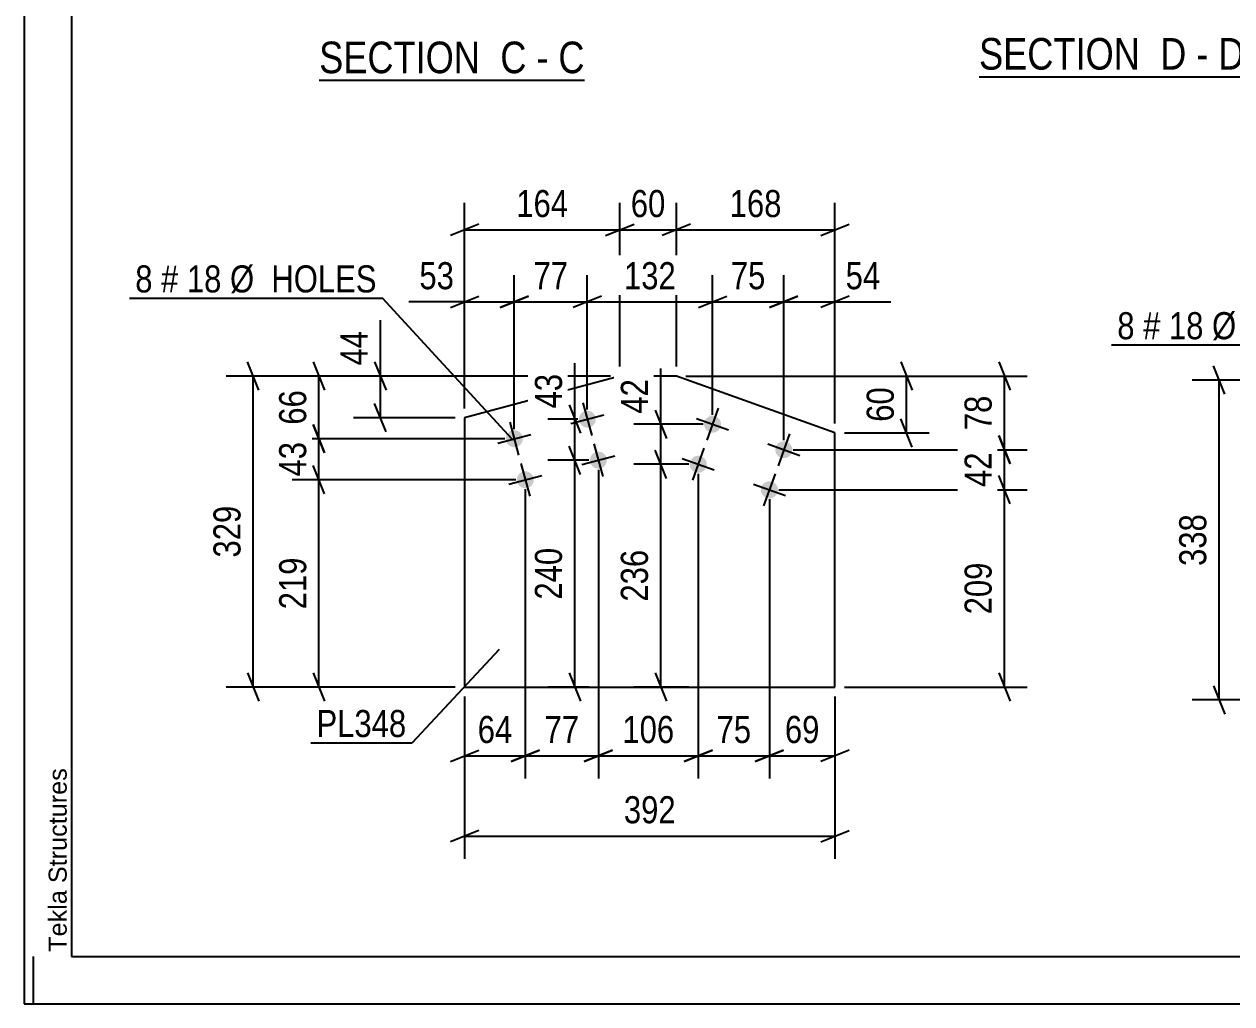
# Model space of a CAD drawing. Header units: millimetres. Extents: x 0 to 841, y 0 to 594.
# Drawn here: x 0 to 127.7, y 0 to 103.6 of the extents above; entities that cross this region are included whole.
import ezdxf

# ---------------------------------------------------------------- set-up
doc = ezdxf.new("R2010")
doc.units = ezdxf.units.MM
doc.styles.add('Arial', font='ARIAL.TTF', dxfattribs={"height": 0.2})
doc.styles.add('Arial Narrow', font='ARIALN.TTF', dxfattribs={"height": 0.2})

# ---------------------------------------------------------------- blocks, each defined once
blk = doc.blocks.new('Unknown-122570622-18 - 2046')
at = {"color": 6, "linetype": 'Continuous'}
blk.add_line((100.99, 98.07), (129.06, 98.07), dxfattribs=at)
at = {"color": 0, "linetype": 'Continuous'}
for points in [[(119.1, 98.82), (119.1, 102.32), (100.99, 102.32), (100.99, 98.82)], [(122.92, 98.82), (122.92, 102.32), (120.15, 102.32), (120.15, 98.82)], [(125.24, 98.82), (125.24, 102.32), (123.97, 102.32), (123.97, 98.82)], [(129.06, 98.82), (129.06, 102.32), (126.29, 102.32), (126.29, 98.82)]]:
    blk.add_wipeout(points, dxfattribs=at)
at = {"color": 7, "linetype": 'Continuous', "style": 'Arial Narrow'}
for s, p in [('SECTION ', (100.99, 98.82)), ('D', (120.15, 98.82)), ('D', (126.29, 98.82)), ('-', (123.97, 98.82))]:
    blk.add_text(s, height=3.34, dxfattribs=at).set_placement(p)
blk = doc.blocks.new('Unknown-122570622-1133')
at = {"color": 5, "linetype": 'Continuous'}
for p, q in [((0, 594), (0, 0)), ((5, 589), (5, 5)), ((1, 0), (1, 5)), ((5, 5), (836, 5)), ((0, 0), (841, 0))]:
    blk.add_line(p, q, dxfattribs=at)
at = {"color": 174, "linetype": 'Continuous', "style": 'Arial'}
blk.add_text('Tekla Structures', height=1.9102, rotation=90, dxfattribs=at).set_placement((4.5, 5.5))
blk = doc.blocks.new('Unknown-122570622-20 - 8297')
at = {"color": 6, "linetype": 'Continuous'}
blk.add_line((31.2, 97.69), (59.27, 97.69), dxfattribs=at)
at = {"color": 0, "linetype": 'Continuous'}
for points in [[(49.31, 98.44), (49.31, 101.94), (31.2, 101.94), (31.2, 98.44)], [(53.13, 98.44), (53.13, 101.94), (50.36, 101.94), (50.36, 98.44)], [(55.45, 98.44), (55.45, 101.94), (54.18, 101.94), (54.18, 98.44)], [(59.27, 98.44), (59.27, 101.94), (56.5, 101.94), (56.5, 98.44)]]:
    blk.add_wipeout(points, dxfattribs=at)
at = {"color": 7, "linetype": 'Continuous', "style": 'Arial Narrow'}
for s, p in [('SECTION ', (31.2, 98.44)), ('C', (50.36, 98.44)), ('C', (56.5, 98.44)), ('-', (54.18, 98.44))]:
    blk.add_text(s, height=3.34, dxfattribs=at).set_placement(p)
blk = doc.blocks.new('Part-122570622-1410 - 1394')
at = {"color": 2, "linetype": 'Continuous'}
for p, q in [((63, 66.4), (46.58, 61.99)), ((68.98, 66.4), (63, 66.4)), ((85.75, 60.39), (68.98, 66.4)), ((46.58, 61.99), (46.58, 33.51)), ((85.75, 33.51), (85.75, 60.39)), ((46.58, 33.51), (85.75, 33.51))]:
    blk.add_line(p, q, dxfattribs=at)
blk = doc.blocks.new('Bolt-122570622-1415 - 1394')
at = {"linetype": 'Continuous'}
for points in [[(73.65, 61.01, -1), (71.96, 61.61, -1)], [(81.19, 58.31, -1), (79.49, 58.92, -1)], [(72.14, 56.77, -1), (70.44, 57.38, -1)], [(79.67, 54.07, -1), (77.97, 54.68, -1)]]:
    blk.add_hatch(color=1, dxfattribs=at).paths.add_polyline_path(points)
at = {"color": 1, "linetype": 'Continuous'}
for p, q in [((73.41, 63), (72.2, 59.62)), ((71.11, 61.92), (74.5, 60.7)), ((80.94, 60.31), (79.73, 56.92)), ((71.9, 58.77), (70.68, 55.38)), ((78.64, 59.22), (82.03, 58.01)), ((69.59, 57.68), (72.98, 56.47)), ((77.13, 54.98), (80.52, 53.77)), ((79.43, 56.07), (78.21, 52.68))]:
    blk.add_line(p, q, dxfattribs=at)
blk = doc.blocks.new('Bolt-122570622-1420 - 1394')
at = {"linetype": 'Continuous'}
for points in [[(60.43, 62.08, -1), (58.7, 61.62, -1)], [(52.71, 60.01, -1), (50.97, 59.54, -1)], [(61.6, 57.74, -1), (59.86, 57.27, -1)], [(53.87, 55.66, -1), (52.14, 55.2, -1)]]:
    blk.add_hatch(color=1, dxfattribs=at).paths.add_polyline_path(points)
at = {"color": 1, "linetype": 'Continuous'}
for p, q in [((59.1, 63.59), (60.03, 60.11)), ((51.37, 61.52), (52.3, 58.04)), ((57.83, 61.38), (61.3, 62.32)), ((50.1, 59.31), (53.58, 60.24)), ((60.26, 59.24), (61.2, 55.77)), ((58.99, 57.04), (62.47, 57.97)), ((52.54, 57.17), (53.47, 53.69)), ((51.27, 54.96), (54.74, 55.9))]:
    blk.add_line(p, q, dxfattribs=at)
blk = doc.blocks.new('StraightDimension-122570622-1950 - 1704')
at = {"color": 7, "linetype": 'Continuous'}
for p, q in [((126.97, 64.48), (125.77, 67.48)), ((163.88, 65.98), (123.52, 65.98)), ((126.37, 32.14), (126.37, 65.98)), ((125.77, 33.64), (126.97, 30.64)), ((147.11, 32.14), (123.52, 32.14))]:
    blk.add_line(p, q, dxfattribs=at)
at = {"color": 0}
blk.add_wipeout([(125.62, 52.4), (121.42, 52.4), (121.42, 45.72), (125.62, 45.72)], dxfattribs=at)
at = {"color": 3, "style": 'Arial Narrow'}
blk.add_text('338', height=2.863, rotation=90.0002, dxfattribs=at).set_placement((125.02, 46.32))
blk = doc.blocks.new('StraightDimension-122570622-1422 - 1394')
at = {"color": 7, "linetype": 'Continuous'}
for p, q in [((46.58, 62.99), (46.58, 84.72)), ((63, 67.4), (63, 84.72)), ((48.08, 82.47), (45.08, 81.27)), ((46.58, 81.87), (63, 81.87)), ((61.5, 81.27), (64.5, 82.47))]:
    blk.add_line(p, q, dxfattribs=at)
at = {"color": 0}
blk.add_wipeout([(58.14, 82.62), (58.14, 86.82), (51.45, 86.82), (51.45, 82.62)], dxfattribs=at)
at = {"color": 3, "style": 'Arial Narrow'}
blk.add_text('164', height=2.863, dxfattribs=at).set_placement((52.05, 83.22))
blk = doc.blocks.new('StraightDimension-122570622-1498 - 1394')
at = {"color": 7, "linetype": 'Continuous'}
for p, q in [((46.58, 62.99), (46.58, 77.09)), ((51.84, 60.78), (51.84, 77.09)), ((46.58, 74.24), (40.68, 74.24)), ((46.58, 74.24), (40.68, 74.24)), ((45.08, 73.64), (48.08, 74.84)), ((46.58, 74.24), (51.84, 74.24)), ((53.34, 74.84), (50.34, 73.64))]:
    blk.add_line(p, q, dxfattribs=at)
at = {"color": 0}
blk.add_wipeout([(46.06, 74.99), (46.06, 79.19), (41.2, 79.19), (41.2, 74.99)], dxfattribs=at)
at = {"color": 3, "style": 'Arial Narrow'}
blk.add_text('53', height=2.863, dxfattribs=at).set_placement((41.8, 75.59))
blk = doc.blocks.new('StraightDimension-122570622-1434 - 1394')
at = {"color": 7, "linetype": 'Continuous'}
for p, q in [((63, 67.4), (63, 84.72)), ((68.98, 67.4), (68.98, 84.72)), ((61.5, 81.27), (64.5, 82.47)), ((63, 81.87), (68.98, 81.87)), ((70.48, 82.47), (67.48, 81.27))]:
    blk.add_line(p, q, dxfattribs=at)
at = {"color": 0}
blk.add_wipeout([(68.42, 82.62), (68.42, 86.82), (63.56, 86.82), (63.56, 82.62)], dxfattribs=at)
at = {"color": 3, "style": 'Arial Narrow'}
blk.add_text('60', height=2.863, dxfattribs=at).set_placement((64.16, 83.22))
blk = doc.blocks.new('StraightDimension-122570622-1543 - 1394')
at = {"color": 7, "linetype": 'Continuous'}
for p, q in [((103.07, 67.9), (104.27, 64.9)), ((69.98, 66.4), (106.07, 66.4)), ((103.67, 58.61), (103.67, 66.4)), ((104.27, 57.11), (103.07, 60.11)), ((81.34, 58.61), (106.07, 58.61))]:
    blk.add_line(p, q, dxfattribs=at)
at = {"color": 0}
blk.add_wipeout([(102.92, 64.93), (98.72, 64.93), (98.72, 60.08), (102.92, 60.08)], dxfattribs=at)
at = {"color": 3, "style": 'Arial Narrow'}
blk.add_text('78', height=2.863, rotation=90.0002, dxfattribs=at).set_placement((102.32, 60.68))
blk = doc.blocks.new('StraightDimension-122570622-1653 - 1394')
at = {"color": 7, "linetype": 'Continuous'}
for p, q in [((60.73, 56.5), (60.73, 23.84)), ((71.29, 56.07), (71.29, 23.84)), ((59.23, 25.64), (62.23, 26.84)), ((72.79, 26.84), (69.79, 25.64)), ((60.73, 26.24), (71.29, 26.24))]:
    blk.add_line(p, q, dxfattribs=at)
at = {"color": 0}
blk.add_wipeout([(69.35, 26.99), (69.35, 31.19), (62.67, 31.19), (62.67, 26.99)], dxfattribs=at)
at = {"color": 3, "style": 'Arial Narrow'}
blk.add_text('106', height=2.863, dxfattribs=at).set_placement((63.27, 27.59))
blk = doc.blocks.new('StraightDimension-122570622-1508 - 1394')
at = {"color": 7, "linetype": 'Continuous'}
for p, q in [((51.84, 60.78), (51.84, 77.09)), ((59.56, 62.85), (59.56, 77.09)), ((50.34, 73.64), (53.34, 74.84)), ((51.84, 74.24), (59.56, 74.24)), ((61.06, 74.84), (58.06, 73.64))]:
    blk.add_line(p, q, dxfattribs=at)
at = {"color": 0}
blk.add_wipeout([(58.13, 74.99), (58.13, 79.19), (53.27, 79.19), (53.27, 74.99)], dxfattribs=at)
at = {"color": 3, "style": 'Arial Narrow'}
blk.add_text('77', height=2.863, dxfattribs=at).set_placement((53.87, 75.59))
blk = doc.blocks.new('StraightDimension-122570622-1444 - 1394')
at = {"color": 7, "linetype": 'Continuous'}
for p, q in [((68.98, 67.4), (68.98, 84.72)), ((85.75, 61.39), (85.75, 84.72)), ((70.48, 82.47), (67.48, 81.27)), ((68.98, 81.87), (85.75, 81.87)), ((84.25, 81.27), (87.25, 82.47))]:
    blk.add_line(p, q, dxfattribs=at)
at = {"color": 0}
blk.add_wipeout([(80.71, 82.62), (80.71, 86.82), (74.02, 86.82), (74.02, 82.62)], dxfattribs=at)
at = {"color": 3, "style": 'Arial Narrow'}
blk.add_text('168', height=2.863, dxfattribs=at).set_placement((74.62, 83.22))
blk = doc.blocks.new('StraightDimension-122570622-1633 - 1394')
at = {"color": 7, "linetype": 'Continuous'}
for p, q in [((53, 54.43), (53, 23.84)), ((46.58, 32.51), (46.58, 23.84)), ((45.08, 25.64), (48.08, 26.84)), ((54.5, 26.84), (51.5, 25.64)), ((46.58, 26.24), (53, 26.24))]:
    blk.add_line(p, q, dxfattribs=at)
at = {"color": 0}
blk.add_wipeout([(52.22, 26.99), (52.22, 31.19), (47.37, 31.19), (47.37, 26.99)], dxfattribs=at)
at = {"color": 3, "style": 'Arial Narrow'}
blk.add_text('64', height=2.863, dxfattribs=at).set_placement((47.97, 27.59))
blk = doc.blocks.new('StraightDimension-122570622-1488 - 1394')
at = {"color": 7, "linetype": 'Continuous'}
for p, q in [((72.81, 62.31), (72.81, 77.09)), ((80.34, 59.61), (80.34, 77.09)), ((71.31, 73.64), (74.31, 74.84)), ((72.81, 74.24), (80.34, 74.24)), ((81.84, 74.84), (78.84, 73.64))]:
    blk.add_line(p, q, dxfattribs=at)
at = {"color": 0}
blk.add_wipeout([(79, 74.99), (79, 79.19), (74.14, 79.19), (74.14, 74.99)], dxfattribs=at)
at = {"color": 3, "style": 'Arial Narrow'}
blk.add_text('75', height=2.863, dxfattribs=at).set_placement((74.74, 75.59))
blk = doc.blocks.new('StraightDimension-122570622-1455 - 1394')
at = {"color": 7, "linetype": 'Continuous'}
for p, q in [((46.58, 32.51), (46.58, 15.35)), ((85.75, 32.51), (85.75, 15.35)), ((48.08, 18.35), (45.08, 17.15)), ((84.25, 17.15), (87.25, 18.35)), ((46.58, 17.75), (85.75, 17.75))]:
    blk.add_line(p, q, dxfattribs=at)
at = {"color": 0}
blk.add_wipeout([(69.51, 18.5), (69.51, 22.7), (62.83, 22.7), (62.83, 18.5)], dxfattribs=at)
at = {"color": 3, "style": 'Arial Narrow'}
blk.add_text('392', height=2.863, dxfattribs=at).set_placement((63.43, 19.1))
blk = doc.blocks.new('StraightDimension-122570622-1460 - 1394')
at = {"color": 7, "linetype": 'Continuous'}
for p, q in [((37.67, 66.4), (37.67, 72.3)), ((37.67, 66.4), (37.67, 72.3)), ((37.07, 67.9), (38.27, 64.9)), ((62, 66.4), (34.82, 66.4)), ((37.67, 61.99), (37.67, 66.4)), ((38.27, 60.49), (37.07, 63.49)), ((45.58, 61.99), (34.82, 61.99))]:
    blk.add_line(p, q, dxfattribs=at)
at = {"color": 0}
blk.add_wipeout([(36.92, 71.78), (32.72, 71.78), (32.72, 66.92), (36.92, 66.92)], dxfattribs=at)
at = {"color": 3, "style": 'Arial Narrow'}
blk.add_text('44', height=2.863, rotation=90.0002, dxfattribs=at).set_placement((36.32, 67.52))
blk = doc.blocks.new('StraightDimension-122570622-1469 - 1394')
at = {"color": 7, "linetype": 'Continuous'}
for p, q in [((92.72, 67.9), (93.92, 64.9)), ((69.98, 66.4), (95.72, 66.4)), ((93.32, 60.39), (93.32, 66.4)), ((93.92, 58.89), (92.72, 61.89)), ((86.75, 60.39), (95.72, 60.39))]:
    blk.add_line(p, q, dxfattribs=at)
at = {"color": 0}
blk.add_wipeout([(92.57, 65.82), (88.37, 65.82), (88.37, 60.97), (92.57, 60.97)], dxfattribs=at)
at = {"color": 3, "style": 'Arial Narrow'}
blk.add_text('60', height=2.863, rotation=90.0002, dxfattribs=at).set_placement((91.97, 61.57))
blk = doc.blocks.new('StraightDimension-122570622-1478 - 1394')
at = {"color": 7, "linetype": 'Continuous'}
for p, q in [((80.34, 59.61), (80.34, 77.09)), ((85.75, 61.39), (85.75, 77.09)), ((78.84, 73.64), (81.84, 74.84)), ((80.34, 74.24), (85.75, 74.24)), ((87.25, 74.84), (84.25, 73.64)), ((85.75, 74.24), (91.66, 74.24)), ((85.75, 74.24), (91.66, 74.24))]:
    blk.add_line(p, q, dxfattribs=at)
at = {"color": 0}
blk.add_wipeout([(91.14, 74.99), (91.14, 79.19), (86.28, 79.19), (86.28, 74.99)], dxfattribs=at)
at = {"color": 3, "style": 'Arial Narrow'}
blk.add_text('54', height=2.863, dxfattribs=at).set_placement((86.88, 75.59))
blk = doc.blocks.new('StraightDimension-122570622-1518 - 1394')
at = {"color": 7, "linetype": 'Continuous'}
for p, q in [((59.56, 62.85), (59.56, 77.09)), ((72.81, 62.31), (72.81, 77.09)), ((61.06, 74.84), (58.06, 73.64)), ((59.56, 74.24), (72.81, 74.24)), ((71.31, 73.64), (74.31, 74.84))]:
    blk.add_line(p, q, dxfattribs=at)
at = {"color": 0}
blk.add_wipeout([(69.53, 74.99), (69.53, 79.19), (62.84, 79.19), (62.84, 74.99)], dxfattribs=at)
at = {"color": 3, "style": 'Arial Narrow'}
blk.add_text('132', height=2.863, dxfattribs=at).set_placement((63.44, 75.59))
blk = doc.blocks.new('StraightDimension-122570622-1529 - 1394')
at = {"color": 7, "linetype": 'Continuous'}
for p, q in [((104.27, 52.88), (103.07, 55.88)), ((79.82, 54.38), (106.07, 54.38)), ((103.67, 33.51), (103.67, 54.38)), ((103.07, 35.01), (104.27, 32.01)), ((86.75, 33.51), (106.07, 33.51))]:
    blk.add_line(p, q, dxfattribs=at)
at = {"color": 0}
blk.add_wipeout([(102.92, 47.28), (98.72, 47.28), (98.72, 40.6), (102.92, 40.6)], dxfattribs=at)
at = {"color": 3, "style": 'Arial Narrow'}
blk.add_text('209', height=2.863, rotation=90.0002, dxfattribs=at).set_placement((102.32, 41.2))
blk = doc.blocks.new('StraightDimension-122570622-1594 - 1394')
at = {"color": 7, "linetype": 'Continuous'}
for p, q in [((67.92, 55.57), (66.72, 58.57)), ((70.29, 57.07), (64.47, 57.07)), ((67.32, 33.51), (67.32, 57.07)), ((66.72, 35.01), (67.92, 32.01)), ((70.28, 33.51), (64.47, 33.51))]:
    blk.add_line(p, q, dxfattribs=at)
at = {"color": 0}
blk.add_wipeout([(66.57, 48.63), (62.37, 48.63), (62.37, 41.95), (66.57, 41.95)], dxfattribs=at)
at = {"color": 3, "style": 'Arial Narrow'}
blk.add_text('236', height=2.863, rotation=90.0002, dxfattribs=at).set_placement((65.97, 42.55))
blk = doc.blocks.new('StraightDimension-122570622-1535 - 1394')
at = {"color": 7, "linetype": 'Continuous'}
for p, q in [((103.07, 60.11), (104.27, 57.11)), ((81.34, 58.61), (106.07, 58.61)), ((103.67, 54.38), (103.67, 58.61)), ((104.27, 52.88), (103.07, 55.88)), ((79.82, 54.38), (106.07, 54.38))]:
    blk.add_line(p, q, dxfattribs=at)
at = {"color": 0}
blk.add_wipeout([(102.92, 58.92), (98.72, 58.92), (98.72, 54.07), (102.92, 54.07)], dxfattribs=at)
at = {"color": 3, "style": 'Arial Narrow'}
blk.add_text('42', height=2.863, rotation=90.0002, dxfattribs=at).set_placement((102.32, 54.67))
blk = doc.blocks.new('StraightDimension-122570622-1552 - 1394')
at = {"color": 7, "linetype": 'Continuous'}
for p, q in [((30.58, 67.9), (31.78, 64.9)), ((62, 66.4), (28.33, 66.4)), ((31.18, 59.78), (31.18, 66.4)), ((31.78, 58.28), (30.58, 61.28)), ((50.84, 59.78), (28.33, 59.78))]:
    blk.add_line(p, q, dxfattribs=at)
at = {"color": 0}
blk.add_wipeout([(30.43, 65.52), (26.23, 65.52), (26.23, 60.66), (30.43, 60.66)], dxfattribs=at)
at = {"color": 3, "style": 'Arial Narrow'}
blk.add_text('66', height=2.863, rotation=90.0002, dxfattribs=at).set_placement((29.83, 61.26))
blk = doc.blocks.new('StraightDimension-122570622-1560 - 1394')
at = {"color": 7, "linetype": 'Continuous'}
for p, q in [((30.58, 61.28), (31.78, 58.28)), ((50.84, 59.78), (28.33, 59.78)), ((31.18, 55.43), (31.18, 59.78)), ((31.78, 53.93), (30.58, 56.93)), ((52, 55.43), (28.33, 55.43))]:
    blk.add_line(p, q, dxfattribs=at)
at = {"color": 0}
blk.add_wipeout([(30.43, 60.03), (26.23, 60.03), (26.23, 55.18), (30.43, 55.18)], dxfattribs=at)
at = {"color": 3, "style": 'Arial Narrow'}
blk.add_text('43', height=2.863, rotation=90.0002, dxfattribs=at).set_placement((29.83, 55.78))
blk = doc.blocks.new('StraightDimension-122570622-1568 - 1394')
at = {"color": 7, "linetype": 'Continuous'}
for p, q in [((31.78, 53.93), (30.58, 56.93)), ((52, 55.43), (28.33, 55.43)), ((31.18, 33.51), (31.18, 55.43)), ((30.58, 35.01), (31.78, 32.01)), ((45.58, 33.51), (28.33, 33.51))]:
    blk.add_line(p, q, dxfattribs=at)
at = {"color": 0}
blk.add_wipeout([(30.43, 47.81), (26.23, 47.81), (26.23, 41.13), (30.43, 41.13)], dxfattribs=at)
at = {"color": 3, "style": 'Arial Narrow'}
blk.add_text('219', height=2.863, rotation=90.0002, dxfattribs=at).set_placement((29.83, 41.73))
blk = doc.blocks.new('StraightDimension-122570622-1639 - 1394')
at = {"color": 7, "linetype": 'Continuous'}
for p, q in [((78.82, 53.38), (78.82, 23.84)), ((85.75, 32.51), (85.75, 23.84)), ((77.32, 25.64), (80.32, 26.84)), ((87.25, 26.84), (84.25, 25.64)), ((78.82, 26.24), (85.75, 26.24))]:
    blk.add_line(p, q, dxfattribs=at)
at = {"color": 0}
blk.add_wipeout([(84.72, 26.99), (84.72, 31.19), (79.86, 31.19), (79.86, 26.99)], dxfattribs=at)
at = {"color": 3, "style": 'Arial Narrow'}
blk.add_text('69', height=2.863, dxfattribs=at).set_placement((80.46, 27.59))
blk = doc.blocks.new('StraightDimension-122570622-1575 - 1394')
at = {"color": 7, "linetype": 'Continuous'}
for p, q in [((24.83, 64.9), (23.63, 67.9)), ((62, 66.4), (21.38, 66.4)), ((24.23, 33.51), (24.23, 66.4)), ((23.63, 35.01), (24.83, 32.01)), ((45.58, 33.51), (21.38, 33.51))]:
    blk.add_line(p, q, dxfattribs=at)
at = {"color": 0}
blk.add_wipeout([(23.48, 53.29), (19.28, 53.29), (19.28, 46.61), (23.48, 46.61)], dxfattribs=at)
at = {"color": 3, "style": 'Arial Narrow'}
blk.add_text('329', height=2.863, rotation=90.0002, dxfattribs=at).set_placement((22.88, 47.21))
blk = doc.blocks.new('StraightDimension-122570622-1584 - 1394')
at = {"color": 7, "linetype": 'Continuous'}
for p, q in [((67.32, 61.31), (67.32, 67.22)), ((67.32, 61.31), (67.32, 67.22)), ((66.72, 62.81), (67.92, 59.81)), ((71.81, 61.31), (64.47, 61.31)), ((67.32, 57.07), (67.32, 61.31)), ((67.92, 55.57), (66.72, 58.57)), ((70.29, 57.07), (64.47, 57.07))]:
    blk.add_line(p, q, dxfattribs=at)
at = {"color": 0}
blk.add_wipeout([(66.57, 66.69), (62.37, 66.69), (62.37, 61.83), (66.57, 61.83)], dxfattribs=at)
at = {"color": 3, "style": 'Arial Narrow'}
blk.add_text('42', height=2.863, rotation=90.0002, dxfattribs=at).set_placement((65.97, 62.43))
blk = doc.blocks.new('StraightDimension-122570622-1609 - 1394')
at = {"color": 7, "linetype": 'Continuous'}
for p, q in [((58.83, 56), (57.63, 59)), ((59.73, 57.5), (55.38, 57.5)), ((58.23, 33.51), (58.23, 57.5)), ((57.63, 35.01), (58.83, 32.01)), ((59.74, 33.51), (55.38, 33.51))]:
    blk.add_line(p, q, dxfattribs=at)
at = {"color": 0}
blk.add_wipeout([(57.48, 48.85), (53.28, 48.85), (53.28, 42.16), (57.48, 42.16)], dxfattribs=at)
at = {"color": 3, "style": 'Arial Narrow'}
blk.add_text('240', height=2.863, rotation=90.0002, dxfattribs=at).set_placement((56.88, 42.76))
blk = doc.blocks.new('StraightDimension-122570622-1622 - 1394')
at = {"color": 7, "linetype": 'Continuous'}
for p, q in [((58.23, 61.85), (58.23, 67.76)), ((58.23, 61.85), (58.23, 67.76)), ((57.63, 63.35), (58.83, 60.35)), ((58.56, 61.85), (55.38, 61.85)), ((58.23, 57.5), (58.23, 61.85)), ((58.83, 56), (57.63, 59)), ((59.73, 57.5), (55.38, 57.5))]:
    blk.add_line(p, q, dxfattribs=at)
at = {"color": 0}
blk.add_wipeout([(57.48, 67.23), (53.28, 67.23), (53.28, 62.38), (57.48, 62.38)], dxfattribs=at)
at = {"color": 3, "style": 'Arial Narrow'}
blk.add_text('43', height=2.863, rotation=90.0002, dxfattribs=at).set_placement((56.88, 62.98))
blk = doc.blocks.new('StraightDimension-122570622-1645 - 1394')
at = {"color": 7, "linetype": 'Continuous'}
for p, q in [((71.29, 56.07), (71.29, 23.84)), ((78.82, 53.38), (78.82, 23.84)), ((69.79, 25.64), (72.79, 26.84)), ((80.32, 26.84), (77.32, 25.64)), ((71.29, 26.24), (78.82, 26.24))]:
    blk.add_line(p, q, dxfattribs=at)
at = {"color": 0}
blk.add_wipeout([(77.48, 26.99), (77.48, 31.19), (72.63, 31.19), (72.63, 26.99)], dxfattribs=at)
at = {"color": 3, "style": 'Arial Narrow'}
blk.add_text('75', height=2.863, dxfattribs=at).set_placement((73.23, 27.59))
blk = doc.blocks.new('StraightDimension-122570622-1661 - 1394')
at = {"color": 7, "linetype": 'Continuous'}
for p, q in [((60.73, 56.5), (60.73, 23.84)), ((53, 54.43), (53, 23.84)), ((51.5, 25.64), (54.5, 26.84)), ((62.23, 26.84), (59.23, 25.64)), ((53, 26.24), (60.73, 26.24))]:
    blk.add_line(p, q, dxfattribs=at)
at = {"color": 0}
blk.add_wipeout([(59.3, 26.99), (59.3, 31.19), (54.44, 31.19), (54.44, 26.99)], dxfattribs=at)
at = {"color": 3, "style": 'Arial Narrow'}
blk.add_text('77', height=2.863, dxfattribs=at).set_placement((55.04, 27.59))
blk = doc.blocks.new('MarkSet-122570622-1979 - 1704')
at = {"color": 0}
for points in [[(117.44, 70.3), (117.44, 73.3), (115.61, 73.3), (115.61, 70.3)], [(120.17, 70.3), (120.17, 73.3), (118.34, 73.3), (118.34, 70.3)], [(124.73, 70.3), (124.73, 73.3), (121.07, 73.3), (121.07, 70.3)], [(141.15, 70.3), (141.15, 73.3), (125.63, 73.3), (125.63, 70.3)]]:
    blk.add_wipeout(points, dxfattribs=at)
for points in [[(117.44, 70.3), (117.44, 73.3), (115.61, 73.3), (115.61, 70.3)], [(120.17, 70.3), (120.17, 73.3), (118.34, 73.3), (118.34, 70.3)], [(124.73, 70.3), (124.73, 73.3), (121.07, 73.3), (121.07, 70.3)], [(141.15, 70.3), (141.15, 73.3), (125.63, 73.3), (125.63, 70.3)]]:
    blk.add_wipeout(points, dxfattribs=at)
at = {"color": 7, "linetype": 'Continuous'}
for p in [(115.01, 69.7), (153.53, 58.19)]:
    blk.add_line(p, (141.75, 69.7), dxfattribs=at)
at = {"color": 3, "style": 'Arial Narrow'}
for s, height, p in [('8', 2.86, (115.61, 70.3)), ('#', 2.86, (118.34, 70.3)), ('18', 2.863, (121.07, 70.3)), ('Ø  HOLES', 2.863, (125.63, 70.3))]:
    blk.add_text(s, height=height, dxfattribs=at).set_placement(p)
blk = doc.blocks.new('Mark-122570622-1406 - 1394')
at = {"color": 0}
blk.add_wipeout([(40.43, 28.22), (40.43, 31.22), (30.92, 31.22), (30.92, 28.22)], dxfattribs=at)
blk.add_wipeout([(40.43, 28.22), (40.43, 31.22), (30.92, 31.22), (30.92, 28.22)], dxfattribs=at)
at = {"color": 30, "linetype": 'Continuous'}
for p in [(50.23, 37.48), (30.32, 27.62)]:
    blk.add_line(p, (41.03, 27.62), dxfattribs=at)
at = {"color": 3, "style": 'Arial Narrow'}
blk.add_text('PL348', height=2.863, dxfattribs=at).set_placement((30.92, 28.22))
blk = doc.blocks.new('MarkSet-122570622-1697 - 1394')
at = {"color": 0}
for points in [[(13.58, 75.25), (13.58, 78.25), (11.75, 78.25), (11.75, 75.25)], [(16.31, 75.25), (16.31, 78.25), (14.48, 78.25), (14.48, 75.25)], [(20.87, 75.25), (20.87, 78.25), (17.21, 78.25), (17.21, 75.25)], [(37.29, 75.25), (37.29, 78.25), (21.77, 78.25), (21.77, 75.25)]]:
    blk.add_wipeout(points, dxfattribs=at)
for points in [[(13.58, 75.25), (13.58, 78.25), (11.75, 78.25), (11.75, 75.25)], [(16.31, 75.25), (16.31, 78.25), (14.48, 78.25), (14.48, 75.25)], [(20.87, 75.25), (20.87, 78.25), (17.21, 78.25), (17.21, 75.25)], [(37.29, 75.25), (37.29, 78.25), (21.77, 78.25), (21.77, 75.25)]]:
    blk.add_wipeout(points, dxfattribs=at)
at = {"color": 7, "linetype": 'Continuous'}
for p in [(11.15, 74.65), (51.62, 59.74)]:
    blk.add_line(p, (37.89, 74.65), dxfattribs=at)
at = {"color": 3, "style": 'Arial Narrow'}
for s, height, p in [('8', 2.86, (11.75, 75.25)), ('#', 2.86, (14.48, 75.25)), ('18', 2.863, (17.21, 75.25)), ('Ø  HOLES', 2.863, (21.77, 75.25))]:
    blk.add_text(s, height=height, dxfattribs=at).set_placement(p)

msp = doc.modelspace()

# ---------------------------------------------------------------- block references
for name in ['Unknown-122570622-18 - 2046', 'Part-122570622-1410 - 1394', 'Bolt-122570622-1420 - 1394', 'Bolt-122570622-1415 - 1394']:
    msp.add_blockref(name, (0, 0))

# ---------------------------------------------------------------- next in the draw order: block references
msp.add_blockref('Unknown-122570622-1133', (0, 0))

# ---------------------------------------------------------------- next in the draw order: block references
for name in ['Unknown-122570622-20 - 8297', 'StraightDimension-122570622-1422 - 1394', 'StraightDimension-122570622-1950 - 1704', 'StraightDimension-122570622-1633 - 1394']:
    msp.add_blockref(name, (0, 0))

# ---------------------------------------------------------------- next in the draw order: block references
for name in ['StraightDimension-122570622-1434 - 1394', 'StraightDimension-122570622-1498 - 1394', 'MarkSet-122570622-1979 - 1704']:
    msp.add_blockref(name, (0, 0))

# ---------------------------------------------------------------- next in the draw order: block references
for name in ['StraightDimension-122570622-1508 - 1394', 'StraightDimension-122570622-1543 - 1394']:
    msp.add_blockref(name, (0, 0))

# ---------------------------------------------------------------- next in the draw order: block references
for name in ['StraightDimension-122570622-1444 - 1394', 'StraightDimension-122570622-1460 - 1394', 'StraightDimension-122570622-1653 - 1394']:
    msp.add_blockref(name, (0, 0))

# ---------------------------------------------------------------- next in the draw order: block references
for name in ['StraightDimension-122570622-1488 - 1394', 'StraightDimension-122570622-1455 - 1394']:
    msp.add_blockref(name, (0, 0))

# ---------------------------------------------------------------- next in the draw order: block references
for name in ['StraightDimension-122570622-1469 - 1394', 'StraightDimension-122570622-1529 - 1394']:
    msp.add_blockref(name, (0, 0))

# ---------------------------------------------------------------- next in the draw order: block references
for name in ['StraightDimension-122570622-1518 - 1394', 'StraightDimension-122570622-1478 - 1394', 'StraightDimension-122570622-1594 - 1394']:
    msp.add_blockref(name, (0, 0))

# ---------------------------------------------------------------- next in the draw order: block references
for name in ['StraightDimension-122570622-1552 - 1394', 'StraightDimension-122570622-1535 - 1394']:
    msp.add_blockref(name, (0, 0))

# ---------------------------------------------------------------- next in the draw order: block references
for name in ['StraightDimension-122570622-1560 - 1394', 'StraightDimension-122570622-1639 - 1394']:
    msp.add_blockref(name, (0, 0))

# ---------------------------------------------------------------- next in the draw order: block references
msp.add_blockref('StraightDimension-122570622-1568 - 1394', (0, 0))

# ---------------------------------------------------------------- next in the draw order: block references
msp.add_blockref('StraightDimension-122570622-1575 - 1394', (0, 0))

# ---------------------------------------------------------------- next in the draw order: block references
for name in ['MarkSet-122570622-1697 - 1394', 'StraightDimension-122570622-1584 - 1394', 'StraightDimension-122570622-1609 - 1394', 'Mark-122570622-1406 - 1394']:
    msp.add_blockref(name, (0, 0))

# ---------------------------------------------------------------- next in the draw order: block references
for name in ['StraightDimension-122570622-1622 - 1394', 'StraightDimension-122570622-1645 - 1394']:
    msp.add_blockref(name, (0, 0))

# ---------------------------------------------------------------- next in the draw order: block references
msp.add_blockref('StraightDimension-122570622-1661 - 1394', (0, 0))

doc.saveas('drawing.dxf')
